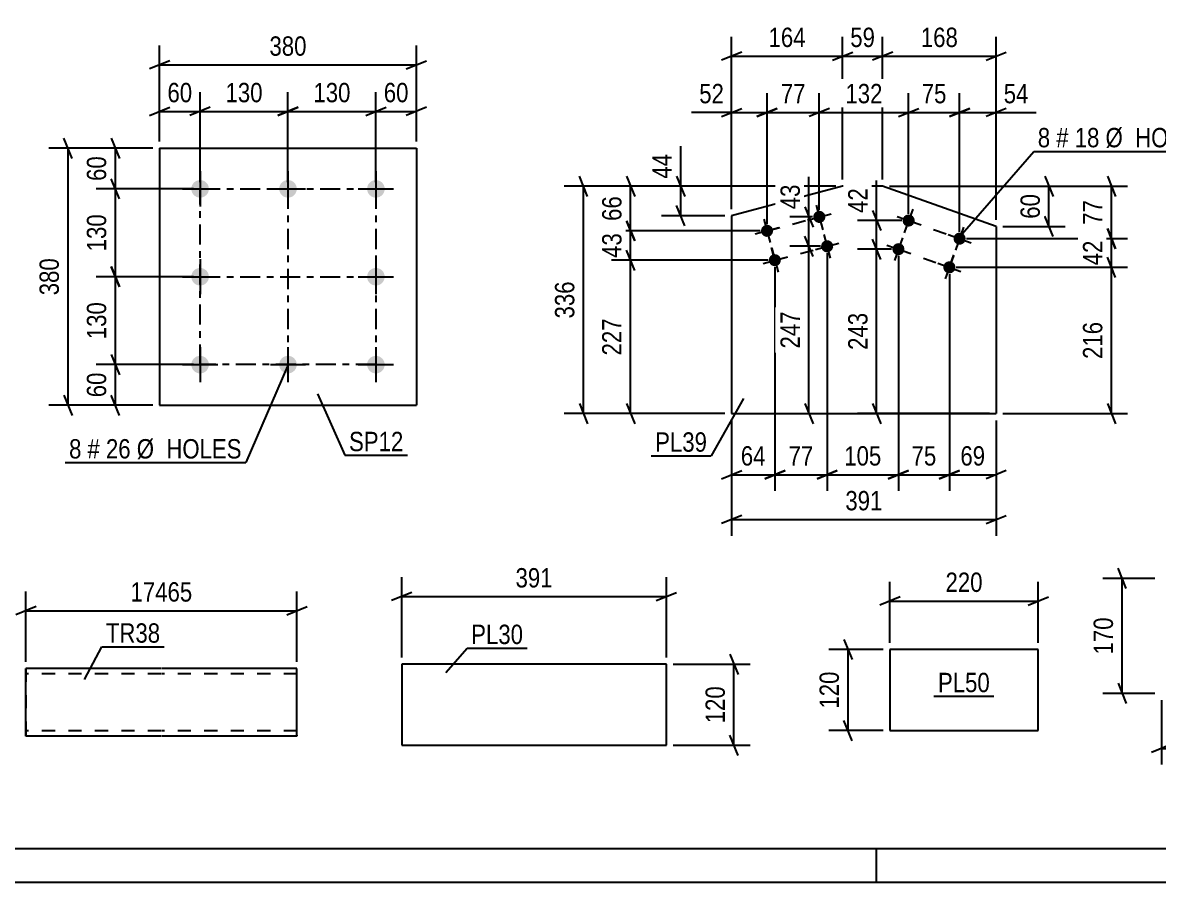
# Model space of a CAD drawing. Header units: millimetres. Extents: x 0 to 841, y 0 to 594.
# Drawn here: x 84.7 to 252.7, y 0 to 127.1 of the extents above; entities that cross this region are included whole.
import ezdxf

# ---------------------------------------------------------------- set-up
doc = ezdxf.new("R2010")
doc.units = ezdxf.units.MM
doc.linetypes.add('DXK_LINE_DOT2', pattern=[3.9198, 1.9599, -1.9599])
doc.linetypes.add('DXK_LINE_DOT3', pattern=[5.9187, 2.979, -0.9799, 0.9799, -0.9799])
doc.styles.add('Arial Narrow', font='ARIALN.TTF', dxfattribs={"height": 0.2})

# ---------------------------------------------------------------- blocks, each defined once
blk = doc.blocks.new('Unknown-247305129-1135')
at = {"color": 5, "linetype": 'Continuous'}
for p, q in [((5, 5), (836, 5)), ((211, 0), (211, 5)), ((0, 0), (841, 0))]:
    blk.add_line(p, q, dxfattribs=at)
blk = doc.blocks.new('Bolt-247305129-5840 - 5806')
at = {"linetype": 'Continuous'}
for points in [[(110.93, 103.87, -1), (110.93, 101.27, -1)], [(123.93, 103.87, -1), (123.93, 101.27, -1)], [(136.93, 103.87, -1), (136.93, 101.27, -1)], [(110.93, 90.87, -1), (110.93, 88.27, -1)], [(136.93, 90.87, -1), (136.93, 88.27, -1)], [(110.93, 77.87, -1), (110.93, 75.27, -1)], [(123.93, 77.87, -1), (123.93, 75.27, -1)], [(136.93, 77.87, -1), (136.93, 75.27, -1)]]:
    blk.add_hatch(color=1, dxfattribs=at).paths.add_polyline_path(points)
at = {"color": 1, "linetype": 'Continuous'}
for p, q in [((110.93, 105.17), (110.93, 99.97)), ((123.93, 105.17), (123.93, 99.97)), ((136.93, 105.17), (136.93, 99.97)), ((108.33, 102.57), (113.53, 102.57)), ((121.33, 102.57), (126.53, 102.57)), ((134.33, 102.57), (139.53, 102.57)), ((110.93, 92.17), (110.93, 86.97)), ((136.93, 92.17), (136.93, 86.97)), ((108.33, 89.57), (113.53, 89.57)), ((134.33, 89.57), (139.53, 89.57)), ((110.93, 79.17), (110.93, 73.97)), ((123.93, 79.17), (123.93, 73.97)), ((136.93, 79.17), (136.93, 73.97)), ((108.33, 76.57), (113.53, 76.57)), ((121.33, 76.57), (126.53, 76.57)), ((134.33, 76.57), (139.53, 76.57))]:
    blk.add_line(p, q, dxfattribs=at)
blk = doc.blocks.new('Part-247305129-5845 - 5806')
at = {"color": 2, "linetype": 'Continuous'}
for p, q in [((104.93, 108.57), (104.93, 70.57)), ((104.93, 108.57), (142.93, 108.57)), ((142.93, 108.57), (142.93, 70.57)), ((104.93, 70.57), (142.93, 70.57))]:
    blk.add_line(p, q, dxfattribs=at)
blk = doc.blocks.new('Part-247305129-5681 - 5675')
at = {"color": 2, "linetype": 'Continuous'}
for p, q in [((140.76, 32.26), (140.76, 20.26)), ((179.9, 32.26), (140.76, 32.26)), ((179.9, 20.26), (179.9, 32.26)), ((140.76, 20.26), (179.9, 20.26))]:
    blk.add_line(p, q, dxfattribs=at)
blk = doc.blocks.new('Part-247305129-5713 - 5709')
at = {"color": 2, "linetype": 'Continuous'}
for p, q in [((212.96, 34.43), (212.96, 22.43)), ((234.91, 34.43), (212.96, 34.43)), ((234.91, 22.43), (234.91, 34.43)), ((212.96, 22.43), (234.91, 22.43))]:
    blk.add_line(p, q, dxfattribs=at)
blk = doc.blocks.new('Part-247305129-5487 - 5475')
at = {"color": 2, "linetype": 'Continuous'}
for p, q in [((85.16, 21.62), (85.16, 31.62)), ((85.16, 31.62), (85.16, 31.62)), ((105.16, 31.62), (85.16, 31.62)), ((125.26, 31.62), (105.26, 31.62)), ((125.26, 21.62), (125.26, 31.62)), ((85.16, 21.62), (85.16, 21.62)), ((105.16, 21.62), (85.16, 21.62)), ((125.26, 21.62), (105.26, 21.62))]:
    blk.add_line(p, q, dxfattribs=at)
at = {"color": 7, "linetype": 'DXK_LINE_DOT2'}
for p, q in [((85.16, 31.62), (85.16, 21.62)), ((85.16, 31.62), (85.16, 31.62)), ((105.16, 30.82), (85.16, 30.82)), ((125.26, 30.82), (105.26, 30.82)), ((105.16, 22.42), (85.16, 22.42)), ((125.26, 22.42), (105.26, 22.42)), ((85.16, 21.62), (85.16, 21.62)), ((125.26, 21.75), (125.26, 21.62))]:
    blk.add_line(p, q, dxfattribs=at)
blk = doc.blocks.new('Bolt-247305129-6132 - 6098')
at = {"linetype": 'Continuous'}
for points in [[(216.58, 97.58, -1), (214.88, 98.19, -1)], [(224.12, 94.91, -1), (222.42, 95.51, -1)], [(215.07, 93.34, -1), (213.38, 93.95, -1)], [(222.61, 90.67, -1), (220.91, 91.27, -1)]]:
    blk.add_hatch(color=1, dxfattribs=at).paths.add_polyline_path(points)
at = {"color": 1, "linetype": 'Continuous'}
for p, q in [((216.33, 99.58), (215.13, 96.19)), ((214.03, 98.49), (217.42, 97.28)), ((221.57, 95.81), (224.96, 94.61)), ((223.87, 96.91), (222.67, 93.51)), ((212.53, 94.25), (215.92, 93.04)), ((214.83, 95.34), (213.62, 91.95)), ((222.36, 92.67), (221.16, 89.27)), ((220.07, 91.57), (223.46, 90.37))]:
    blk.add_line(p, q, dxfattribs=at)
blk = doc.blocks.new('Bolt-247305129-6137 - 6098')
at = {"linetype": 'Continuous'}
for points in [[(203.39, 98.65, -1), (201.65, 98.19, -1)], [(195.66, 96.59, -1), (193.92, 96.13, -1)], [(204.55, 94.3, -1), (202.81, 93.84, -1)], [(196.81, 92.25, -1), (195.08, 91.78, -1)]]:
    blk.add_hatch(color=1, dxfattribs=at).paths.add_polyline_path(points)
at = {"color": 1, "linetype": 'Continuous'}
for p, q in [((202.06, 100.16), (202.98, 96.68)), ((194.33, 98.1), (195.25, 94.62)), ((200.78, 97.96), (204.26, 98.88)), ((193.05, 95.9), (196.53, 96.83)), ((203.21, 95.81), (204.14, 92.33)), ((201.94, 93.61), (205.42, 94.53)), ((194.21, 91.55), (197.68, 92.48)), ((195.48, 93.75), (196.41, 90.27))]:
    blk.add_line(p, q, dxfattribs=at)
blk = doc.blocks.new('Part-247305129-6142 - 6098')
at = {"color": 2, "linetype": 'Continuous'}
for p, q in [((205.97, 102.96), (189.54, 98.59)), ((211.89, 102.96), (205.97, 102.96)), ((228.68, 97.01), (211.89, 102.96)), ((189.54, 98.59), (189.54, 69.33)), ((228.68, 97.01), (228.68, 69.33)), ((189.54, 69.33), (228.68, 69.33))]:
    blk.add_line(p, q, dxfattribs=at)
blk = doc.blocks.new('Rectangle-247305129-5932 - 5806')
at = {"color": 1, "linetype": 'DXK_LINE_DOT3'}
blk.add_lwpolyline([(110.93, 102.57), (136.93, 102.57), (136.93, 76.57), (110.93, 76.57), (110.93, 102.57)], close=True, dxfattribs=at)
blk = doc.blocks.new('Line-247305129-6467 - 6098')
at = {"color": 1, "linetype": 'DXK_LINE_DOT2'}
blk.add_line((202.52, 98.42), (203.68, 94.07), dxfattribs=at)
blk = doc.blocks.new('Line-247305129-5918 - 5806')
at = {"color": 1, "linetype": 'DXK_LINE_DOT3'}
blk.add_line((123.93, 102.57), (123.93, 76.57), dxfattribs=at)
blk = doc.blocks.new('Line-247305129-6460 - 6098')
at = {"color": 1, "linetype": 'DXK_LINE_DOT2'}
blk.add_line((194.79, 96.36), (202.52, 98.42), dxfattribs=at)
blk = doc.blocks.new('Line-247305129-5925 - 5806')
at = {"color": 1, "linetype": 'DXK_LINE_DOT3'}
blk.add_line((110.93, 89.57), (136.93, 89.57), dxfattribs=at)
blk = doc.blocks.new('Line-247305129-6453 - 6098')
at = {"color": 1, "linetype": 'DXK_LINE_DOT2'}
blk.add_line((195.95, 92.01), (203.68, 94.07), dxfattribs=at)
blk = doc.blocks.new('Line-247305129-6446 - 6098')
at = {"color": 1, "linetype": 'DXK_LINE_DOT2'}
blk.add_line((195.95, 92.01), (194.79, 96.36), dxfattribs=at)
blk = doc.blocks.new('Line-247305129-6439 - 6098')
at = {"color": 1, "linetype": 'DXK_LINE_DOT2'}
blk.add_line((215.73, 97.89), (214.22, 93.64), dxfattribs=at)
blk = doc.blocks.new('Line-247305129-6432 - 6098')
at = {"color": 1, "linetype": 'DXK_LINE_DOT2'}
blk.add_line((214.22, 93.64), (221.76, 90.97), dxfattribs=at)
blk = doc.blocks.new('Line-247305129-6425 - 6098')
at = {"color": 1, "linetype": 'DXK_LINE_DOT2'}
blk.add_line((221.76, 90.97), (223.27, 95.21), dxfattribs=at)
blk = doc.blocks.new('Line-247305129-6418 - 6098')
at = {"color": 1, "linetype": 'DXK_LINE_DOT2'}
blk.add_line((215.73, 97.89), (223.27, 95.21), dxfattribs=at)
blk = doc.blocks.new('StraightDimension-247305129-17808 - 5806')
at = {"color": 7, "linetype": 'Continuous'}
for p, q in [((123.93, 103.57), (123.93, 116.88)), ((136.93, 103.57), (136.93, 116.88)), ((125.43, 114.63), (122.43, 113.43)), ((135.43, 113.43), (138.43, 114.63)), ((123.93, 114.03), (136.93, 114.03))]:
    blk.add_line(p, q, dxfattribs=at)
at = {"color": 0}
blk.add_wipeout([(133.77, 114.78), (133.77, 118.98), (127.09, 118.98), (127.09, 114.78)], dxfattribs=at)
at = {"color": 3, "style": 'Arial Narrow'}
blk.add_text('130', height=2.863, dxfattribs=at).set_placement((127.69, 115.38))
blk = doc.blocks.new('StraightDimension-247305129-17830 - 5806')
at = {"color": 7, "linetype": 'Continuous'}
for p, q in [((109.93, 102.57), (95.54, 102.57)), ((98.99, 101.07), (97.79, 104.07)), ((98.39, 89.57), (98.39, 102.57)), ((97.79, 91.07), (98.99, 88.07)), ((109.93, 89.57), (95.54, 89.57))]:
    blk.add_line(p, q, dxfattribs=at)
at = {"color": 0}
blk.add_wipeout([(97.64, 99.41), (93.44, 99.41), (93.44, 92.73), (97.64, 92.73)], dxfattribs=at)
at = {"color": 3, "style": 'Arial Narrow'}
blk.add_text('130', height=2.863, rotation=90.0002, dxfattribs=at).set_placement((97.04, 93.33))
blk = doc.blocks.new('StraightDimension-247305129-5847 - 5806')
at = {"color": 7, "linetype": 'Continuous'}
for p, q in [((104.93, 109.57), (104.93, 123.76)), ((142.93, 109.57), (142.93, 123.76)), ((106.43, 121.51), (103.43, 120.31)), ((141.43, 120.31), (144.43, 121.51)), ((104.93, 120.91), (142.93, 120.91))]:
    blk.add_line(p, q, dxfattribs=at)
at = {"color": 0}
blk.add_wipeout([(127.27, 121.66), (127.27, 125.86), (120.59, 125.86), (120.59, 121.66)], dxfattribs=at)
at = {"color": 3, "style": 'Arial Narrow'}
blk.add_text('380', height=2.863, dxfattribs=at).set_placement((121.19, 122.26))
blk = doc.blocks.new('StraightDimension-247305129-5862 - 5806')
at = {"color": 7, "linetype": 'Continuous'}
for p, q in [((104.93, 109.57), (104.93, 116.88)), ((110.93, 103.57), (110.93, 116.88)), ((103.43, 113.43), (106.43, 114.63)), ((112.43, 114.63), (109.43, 113.43)), ((104.93, 114.03), (110.93, 114.03))]:
    blk.add_line(p, q, dxfattribs=at)
at = {"color": 0}
blk.add_wipeout([(110.36, 114.78), (110.36, 118.98), (105.5, 118.98), (105.5, 114.78)], dxfattribs=at)
at = {"color": 3, "style": 'Arial Narrow'}
blk.add_text('60', height=2.863, dxfattribs=at).set_placement((106.1, 115.38))
blk = doc.blocks.new('StraightDimension-247305129-5872 - 5806')
at = {"color": 7, "linetype": 'Continuous'}
for p, q in [((136.93, 103.57), (136.93, 116.88)), ((142.93, 109.57), (142.93, 116.88)), ((135.43, 113.43), (138.43, 114.63)), ((144.43, 114.63), (141.43, 113.43)), ((136.93, 114.03), (142.93, 114.03))]:
    blk.add_line(p, q, dxfattribs=at)
at = {"color": 0}
blk.add_wipeout([(142.36, 114.78), (142.36, 118.98), (137.5, 118.98), (137.5, 114.78)], dxfattribs=at)
at = {"color": 3, "style": 'Arial Narrow'}
blk.add_text('60', height=2.863, dxfattribs=at).set_placement((138.1, 115.38))
blk = doc.blocks.new('StraightDimension-247305129-5883 - 5806')
at = {"color": 7, "linetype": 'Continuous'}
for p, q in [((91.99, 107.07), (90.79, 110.07)), ((103.93, 108.57), (88.54, 108.57)), ((91.39, 70.57), (91.39, 108.57)), ((103.93, 70.57), (88.54, 70.57)), ((90.79, 72.07), (91.99, 69.07))]:
    blk.add_line(p, q, dxfattribs=at)
at = {"color": 0}
blk.add_wipeout([(90.64, 92.91), (86.44, 92.91), (86.44, 86.23), (90.64, 86.23)], dxfattribs=at)
at = {"color": 3, "style": 'Arial Narrow'}
blk.add_text('380', height=2.863, rotation=90.0002, dxfattribs=at).set_placement((90.04, 86.83))
blk = doc.blocks.new('StraightDimension-247305129-5894 - 5806')
at = {"color": 7, "linetype": 'Continuous'}
for p, q in [((97.79, 78.07), (98.99, 75.07)), ((109.93, 76.57), (95.54, 76.57)), ((98.39, 70.57), (98.39, 76.57)), ((103.93, 70.57), (95.54, 70.57)), ((98.99, 69.07), (97.79, 72.07))]:
    blk.add_line(p, q, dxfattribs=at)
at = {"color": 0}
blk.add_wipeout([(97.64, 76), (93.44, 76), (93.44, 71.14), (97.64, 71.14)], dxfattribs=at)
at = {"color": 3, "style": 'Arial Narrow'}
blk.add_text('60', height=2.863, rotation=90.0002, dxfattribs=at).set_placement((97.04, 71.74))
blk = doc.blocks.new('StraightDimension-247305129-5904 - 5806')
at = {"color": 7, "linetype": 'Continuous'}
for p, q in [((97.79, 110.07), (98.99, 107.07)), ((103.93, 108.57), (95.54, 108.57)), ((98.39, 102.57), (98.39, 108.57)), ((109.93, 102.57), (95.54, 102.57)), ((98.99, 101.07), (97.79, 104.07))]:
    blk.add_line(p, q, dxfattribs=at)
at = {"color": 0}
blk.add_wipeout([(97.64, 108), (93.44, 108), (93.44, 103.14), (97.64, 103.14)], dxfattribs=at)
at = {"color": 3, "style": 'Arial Narrow'}
blk.add_text('60', height=2.863, rotation=90.0002, dxfattribs=at).set_placement((97.04, 103.74))
blk = doc.blocks.new('StraightDimension-247305129-17806 - 5806')
at = {"color": 7, "linetype": 'Continuous'}
for p, q in [((110.93, 103.57), (110.93, 116.88)), ((123.93, 103.57), (123.93, 116.88)), ((112.43, 114.63), (109.43, 113.43)), ((122.43, 113.43), (125.43, 114.63)), ((110.93, 114.03), (123.93, 114.03))]:
    blk.add_line(p, q, dxfattribs=at)
at = {"color": 0}
blk.add_wipeout([(120.77, 114.78), (120.77, 118.98), (114.09, 118.98), (114.09, 114.78)], dxfattribs=at)
at = {"color": 3, "style": 'Arial Narrow'}
blk.add_text('130', height=2.863, dxfattribs=at).set_placement((114.69, 115.38))
blk = doc.blocks.new('StraightDimension-247305129-17828 - 5806')
at = {"color": 7, "linetype": 'Continuous'}
for p, q in [((98.99, 88.07), (97.79, 91.07)), ((109.93, 89.57), (95.54, 89.57)), ((98.39, 76.57), (98.39, 89.57)), ((97.79, 78.07), (98.99, 75.07)), ((109.93, 76.57), (95.54, 76.57))]:
    blk.add_line(p, q, dxfattribs=at)
at = {"color": 0}
blk.add_wipeout([(97.64, 86.41), (93.44, 86.41), (93.44, 79.73), (97.64, 79.73)], dxfattribs=at)
at = {"color": 3, "style": 'Arial Narrow'}
blk.add_text('130', height=2.863, rotation=90.0002, dxfattribs=at).set_placement((97.04, 80.33))
blk = doc.blocks.new('StraightDimension-247305129-5683 - 5675')
at = {"color": 7, "linetype": 'Continuous'}
for p, q in [((140.76, 33.26), (140.76, 45.11)), ((179.9, 33.26), (179.9, 45.11)), ((142.26, 42.86), (139.26, 41.66)), ((140.76, 42.26), (179.9, 42.26)), ((178.4, 41.66), (181.4, 42.86))]:
    blk.add_line(p, q, dxfattribs=at)
at = {"color": 0}
blk.add_wipeout([(163.68, 43.01), (163.68, 47.21), (156.99, 47.21), (156.99, 43.01)], dxfattribs=at)
at = {"color": 3, "style": 'Arial Narrow'}
blk.add_text('391', height=2.863, dxfattribs=at).set_placement((157.59, 43.61))
blk = doc.blocks.new('StraightDimension-247305129-5694 - 5675')
at = {"color": 7, "linetype": 'Continuous'}
for p, q in [((189.3, 33.76), (190.5, 30.76)), ((180.9, 32.26), (192.3, 32.26)), ((189.9, 20.26), (189.9, 32.26)), ((180.9, 20.26), (192.3, 20.26)), ((190.5, 18.76), (189.3, 21.76))]:
    blk.add_line(p, q, dxfattribs=at)
at = {"color": 0}
blk.add_wipeout([(189.15, 29.61), (184.95, 29.61), (184.95, 22.92), (189.15, 22.92)], dxfattribs=at)
at = {"color": 3, "style": 'Arial Narrow'}
blk.add_text('120', height=2.863, rotation=90.0002, dxfattribs=at).set_placement((188.55, 23.52))
blk = doc.blocks.new('StraightDimension-247305129-5715 - 5709')
at = {"color": 7, "linetype": 'Continuous'}
for p, q in [((206.17, 35.93), (207.37, 32.93)), ((211.96, 34.43), (203.92, 34.43)), ((206.77, 22.43), (206.77, 34.43)), ((207.37, 20.93), (206.17, 23.93)), ((211.96, 22.43), (203.92, 22.43))]:
    blk.add_line(p, q, dxfattribs=at)
at = {"color": 0}
blk.add_wipeout([(206.02, 31.77), (201.82, 31.77), (201.82, 25.09), (206.02, 25.09)], dxfattribs=at)
at = {"color": 3, "style": 'Arial Narrow'}
blk.add_text('120', height=2.863, rotation=90.0002, dxfattribs=at).set_placement((205.42, 25.69))
blk = doc.blocks.new('StraightDimension-247305129-5726 - 5709')
at = {"color": 7, "linetype": 'Continuous'}
for p, q in [((212.96, 35.43), (212.96, 44.45)), ((234.91, 35.43), (234.91, 44.45)), ((214.46, 42.2), (211.46, 41)), ((233.41, 41), (236.41, 42.2)), ((212.96, 41.6), (234.91, 41.6))]:
    blk.add_line(p, q, dxfattribs=at)
at = {"color": 0}
blk.add_wipeout([(227.28, 42.35), (227.28, 46.55), (220.59, 46.55), (220.59, 42.35)], dxfattribs=at)
at = {"color": 3, "style": 'Arial Narrow'}
blk.add_text('220', height=2.863, dxfattribs=at).set_placement((221.19, 42.95))
blk = doc.blocks.new('StraightDimension-247305129-5747 - 5741')
at = {"color": 7, "linetype": 'Continuous'}
for p, q in [((247.91, 43.44), (246.71, 46.44)), ((252.16, 44.94), (244.46, 44.94)), ((247.31, 27.94), (247.31, 44.94)), ((246.71, 29.44), (247.91, 26.44)), ((252.16, 27.94), (244.46, 27.94))]:
    blk.add_line(p, q, dxfattribs=at)
at = {"color": 0}
blk.add_wipeout([(246.56, 39.78), (242.36, 39.78), (242.36, 33.1), (246.56, 33.1)], dxfattribs=at)
at = {"color": 3, "style": 'Arial Narrow'}
blk.add_text('170', height=2.863, rotation=90.0002, dxfattribs=at).set_placement((245.96, 33.7))
blk = doc.blocks.new('StraightDimension-247305129-5758 - 5741')
at = {"color": 7, "linetype": 'Continuous'}
for p, q in [((253.16, 26.94), (253.16, 17.41)), ((268.16, 26.94), (268.16, 17.41)), ((254.66, 20.41), (251.66, 19.21)), ((266.66, 19.21), (269.66, 20.41)), ((253.16, 19.81), (268.16, 19.81))]:
    blk.add_line(p, q, dxfattribs=at)
at = {"color": 0}
blk.add_wipeout([(264, 20.56), (264, 24.76), (257.32, 24.76), (257.32, 20.56)], dxfattribs=at)
at = {"color": 3, "style": 'Arial Narrow'}
blk.add_text('150', height=2.863, dxfattribs=at).set_placement((257.92, 21.16))
blk = doc.blocks.new('StraightDimension-247305129-5490 - 5475')
at = {"color": 7, "linetype": 'Continuous'}
for p, q in [((85.16, 32.62), (85.16, 43.02)), ((125.26, 32.62), (125.26, 43.02)), ((86.66, 40.77), (83.66, 39.57)), ((123.76, 39.57), (126.76, 40.77)), ((85.16, 40.17), (125.26, 40.17))]:
    blk.add_line(p, q, dxfattribs=at)
at = {"color": 0}
blk.add_wipeout([(110.38, 40.92), (110.38, 45.12), (100.04, 45.12), (100.04, 40.92)], dxfattribs=at)
at = {"color": 3, "style": 'Arial Narrow'}
blk.add_text('17465', height=2.863, dxfattribs=at).set_placement((100.64, 41.52))
blk = doc.blocks.new('StraightDimension-247305129-37615 - 6098')
at = {"color": 7, "linetype": 'Continuous'}
for p, q in [((174.01, 104.46), (175.21, 101.46)), ((204.97, 102.96), (171.76, 102.96)), ((174.61, 96.36), (174.61, 102.96)), ((175.21, 94.86), (174.01, 97.86)), ((193.79, 96.36), (171.76, 96.36))]:
    blk.add_line(p, q, dxfattribs=at)
at = {"color": 0}
blk.add_wipeout([(173.86, 102.09), (169.66, 102.09), (169.66, 97.23), (173.86, 97.23)], dxfattribs=at)
at = {"color": 3, "style": 'Arial Narrow'}
blk.add_text('66', height=2.863, rotation=90.0002, dxfattribs=at).set_placement((173.26, 97.83))
blk = doc.blocks.new('StraightDimension-247305129-6361 - 6098')
at = {"color": 7, "linetype": 'Continuous'}
for p, q in [((210.4, 99.39), (211.6, 96.39)), ((214.73, 97.89), (208.15, 97.89)), ((211, 93.64), (211, 97.89)), ((211.6, 92.14), (210.4, 95.14)), ((213.22, 93.64), (208.15, 93.64))]:
    blk.add_line(p, q, dxfattribs=at)
at = {"color": 0}
blk.add_wipeout([(210.25, 103.27), (206.05, 103.27), (206.05, 98.41), (210.25, 98.41)], dxfattribs=at)
at = {"color": 7, "linetype": 'Continuous'}
blk.add_line((211, 97.89), (211, 103.79), dxfattribs=at)
blk.add_line((211, 97.89), (211, 103.79), dxfattribs=at)
at = {"color": 3, "style": 'Arial Narrow'}
blk.add_text('42', height=2.863, rotation=90.0002, dxfattribs=at).set_placement((209.65, 99.01))
blk = doc.blocks.new('StraightDimension-247305129-6191 - 6098')
at = {"color": 7, "linetype": 'Continuous'}
for p, q in [((211.89, 103.96), (211.89, 125.05)), ((228.68, 98.01), (228.68, 125.05)), ((213.39, 122.8), (210.39, 121.6)), ((227.18, 121.6), (230.18, 122.8)), ((211.89, 122.2), (228.68, 122.2))]:
    blk.add_line(p, q, dxfattribs=at)
at = {"color": 0}
blk.add_wipeout([(223.63, 122.95), (223.63, 127.15), (216.94, 127.15), (216.94, 122.95)], dxfattribs=at)
at = {"color": 3, "style": 'Arial Narrow'}
blk.add_text('168', height=2.863, dxfattribs=at).set_placement((217.54, 123.55))
blk = doc.blocks.new('StraightDimension-247305129-6335 - 6098')
at = {"color": 7, "linetype": 'Continuous'}
for p, q in [((181.42, 104.46), (182.62, 101.46)), ((204.97, 102.96), (179.17, 102.96)), ((182.02, 98.59), (182.02, 102.96)), ((182.62, 97.09), (181.42, 100.09)), ((188.54, 98.59), (179.17, 98.59))]:
    blk.add_line(p, q, dxfattribs=at)
at = {"color": 0}
blk.add_wipeout([(181.27, 108.34), (177.07, 108.34), (177.07, 103.48), (181.27, 103.48)], dxfattribs=at)
at = {"color": 7, "linetype": 'Continuous'}
blk.add_line((182.02, 102.96), (182.02, 108.87), dxfattribs=at)
blk.add_line((182.02, 102.96), (182.02, 108.87), dxfattribs=at)
at = {"color": 3, "style": 'Arial Narrow'}
blk.add_text('44', height=2.863, rotation=90.0002, dxfattribs=at).set_placement((180.67, 104.08))
blk = doc.blocks.new('StraightDimension-247305129-6354 - 6098')
at = {"color": 7, "linetype": 'Continuous'}
for p, q in [((168.23, 101.46), (167.03, 104.46)), ((204.97, 102.96), (164.78, 102.96)), ((167.63, 69.33), (167.63, 102.96)), ((167.03, 70.83), (168.23, 67.83)), ((188.54, 69.33), (164.78, 69.33))]:
    blk.add_line(p, q, dxfattribs=at)
at = {"color": 0}
blk.add_wipeout([(166.88, 89.49), (162.68, 89.49), (162.68, 82.8), (166.88, 82.8)], dxfattribs=at)
at = {"color": 3, "style": 'Arial Narrow'}
blk.add_text('336', height=2.863, rotation=90.0002, dxfattribs=at).set_placement((166.28, 83.4))
blk = doc.blocks.new('StraightDimension-247305129-6212 - 6098')
at = {"color": 7, "linetype": 'Continuous'}
for p, q in [((189.54, 68.33), (189.54, 51.27)), ((228.68, 68.33), (228.68, 51.27)), ((191.04, 54.27), (188.04, 53.07)), ((227.18, 53.07), (230.18, 54.27)), ((189.54, 53.67), (228.68, 53.67))]:
    blk.add_line(p, q, dxfattribs=at)
at = {"color": 0}
blk.add_wipeout([(212.45, 54.42), (212.45, 58.62), (205.77, 58.62), (205.77, 54.42)], dxfattribs=at)
at = {"color": 3, "style": 'Arial Narrow'}
blk.add_text('391', height=2.863, dxfattribs=at).set_placement((206.37, 55.02))
blk = doc.blocks.new('StraightDimension-247305129-6144 - 6098')
at = {"color": 7, "linetype": 'Continuous'}
for p, q in [((221.76, 89.97), (221.76, 57.89)), ((228.68, 68.33), (228.68, 57.89)), ((220.26, 59.69), (223.26, 60.89)), ((230.18, 60.89), (227.18, 59.69)), ((221.76, 60.29), (228.68, 60.29))]:
    blk.add_line(p, q, dxfattribs=at)
at = {"color": 0}
blk.add_wipeout([(227.65, 61.04), (227.65, 65.24), (222.79, 65.24), (222.79, 61.04)], dxfattribs=at)
at = {"color": 3, "style": 'Arial Narrow'}
blk.add_text('69', height=2.863, dxfattribs=at).set_placement((223.39, 61.64))
blk = doc.blocks.new('StraightDimension-247305129-6150 - 6098')
at = {"color": 7, "linetype": 'Continuous'}
for p, q in [((214.22, 92.64), (214.22, 57.89)), ((221.76, 89.97), (221.76, 57.89)), ((212.72, 59.69), (215.72, 60.89)), ((223.26, 60.89), (220.26, 59.69)), ((214.22, 60.29), (221.76, 60.29))]:
    blk.add_line(p, q, dxfattribs=at)
at = {"color": 0}
blk.add_wipeout([(220.42, 61.04), (220.42, 65.24), (215.57, 65.24), (215.57, 61.04)], dxfattribs=at)
at = {"color": 3, "style": 'Arial Narrow'}
blk.add_text('75', height=2.863, dxfattribs=at).set_placement((216.17, 61.64))
blk = doc.blocks.new('StraightDimension-247305129-6158 - 6098')
at = {"color": 7, "linetype": 'Continuous'}
for p, q in [((203.68, 93.07), (203.68, 57.89)), ((195.95, 91.01), (195.95, 57.89)), ((194.45, 59.69), (197.45, 60.89)), ((205.18, 60.89), (202.18, 59.69)), ((195.95, 60.29), (203.68, 60.29))]:
    blk.add_line(p, q, dxfattribs=at)
at = {"color": 0}
blk.add_wipeout([(202.24, 61.04), (202.24, 65.24), (197.38, 65.24), (197.38, 61.04)], dxfattribs=at)
at = {"color": 3, "style": 'Arial Narrow'}
blk.add_text('77', height=2.863, dxfattribs=at).set_placement((197.98, 61.64))
blk = doc.blocks.new('StraightDimension-247305129-6294 - 6098')
at = {"color": 7, "linetype": 'Continuous'}
for p, q in [((215.73, 98.89), (215.73, 116.73)), ((223.27, 96.21), (223.27, 116.73)), ((214.23, 113.28), (217.23, 114.48)), ((224.77, 114.48), (221.77, 113.28)), ((215.73, 113.88), (223.27, 113.88))]:
    blk.add_line(p, q, dxfattribs=at)
at = {"color": 0}
blk.add_wipeout([(221.93, 114.63), (221.93, 118.83), (217.07, 118.83), (217.07, 114.63)], dxfattribs=at)
at = {"color": 3, "style": 'Arial Narrow'}
blk.add_text('75', height=2.863, dxfattribs=at).set_placement((217.67, 115.23))
blk = doc.blocks.new('StraightDimension-247305129-6166 - 6098')
at = {"color": 7, "linetype": 'Continuous'}
for p, q in [((203.68, 93.07), (203.68, 57.89)), ((214.22, 92.64), (214.22, 57.89)), ((202.18, 59.69), (205.18, 60.89)), ((215.72, 60.89), (212.72, 59.69)), ((203.68, 60.29), (214.22, 60.29))]:
    blk.add_line(p, q, dxfattribs=at)
at = {"color": 0}
blk.add_wipeout([(212.29, 61.04), (212.29, 65.24), (205.61, 65.24), (205.61, 61.04)], dxfattribs=at)
at = {"color": 3, "style": 'Arial Narrow'}
blk.add_text('105', height=2.863, dxfattribs=at).set_placement((206.21, 61.64))
blk = doc.blocks.new('StraightDimension-247305129-6174 - 6098')
at = {"color": 7, "linetype": 'Continuous'}
for p, q in [((195.95, 91.01), (195.95, 57.89)), ((189.54, 68.33), (189.54, 57.89)), ((188.04, 59.69), (191.04, 60.89)), ((197.45, 60.89), (194.45, 59.69)), ((189.54, 60.29), (195.95, 60.29))]:
    blk.add_line(p, q, dxfattribs=at)
at = {"color": 0}
blk.add_wipeout([(195.17, 61.04), (195.17, 65.24), (190.31, 65.24), (190.31, 61.04)], dxfattribs=at)
at = {"color": 3, "style": 'Arial Narrow'}
blk.add_text('64', height=2.863, dxfattribs=at).set_placement((190.91, 61.64))
blk = doc.blocks.new('StraightDimension-247305129-6181 - 6098')
at = {"color": 7, "linetype": 'Continuous'}
for p, q in [((205.97, 103.96), (205.97, 125.05)), ((211.89, 103.96), (211.89, 125.05)), ((204.47, 121.6), (207.47, 122.8)), ((213.39, 122.8), (210.39, 121.6)), ((205.97, 122.2), (211.89, 122.2))]:
    blk.add_line(p, q, dxfattribs=at)
at = {"color": 0}
blk.add_wipeout([(211.36, 122.95), (211.36, 127.15), (206.5, 127.15), (206.5, 122.95)], dxfattribs=at)
at = {"color": 3, "style": 'Arial Narrow'}
blk.add_text('59', height=2.863, dxfattribs=at).set_placement((207.1, 123.55))
blk = doc.blocks.new('StraightDimension-247305129-6201 - 6098')
at = {"color": 7, "linetype": 'Continuous'}
for p, q in [((189.54, 99.59), (189.54, 125.05)), ((205.97, 103.96), (205.97, 125.05)), ((191.04, 122.8), (188.04, 121.6)), ((204.47, 121.6), (207.47, 122.8)), ((189.54, 122.2), (205.97, 122.2))]:
    blk.add_line(p, q, dxfattribs=at)
at = {"color": 0}
blk.add_wipeout([(201.1, 122.95), (201.1, 127.15), (194.41, 127.15), (194.41, 122.95)], dxfattribs=at)
at = {"color": 3, "style": 'Arial Narrow'}
blk.add_text('164', height=2.863, dxfattribs=at).set_placement((195.01, 123.55))
blk = doc.blocks.new('StraightDimension-247305129-6217 - 6098')
at = {"color": 7, "linetype": 'Continuous'}
for p, q in [((235.89, 104.46), (237.09, 101.46)), ((212.89, 102.96), (238.89, 102.96)), ((236.49, 97.01), (236.49, 102.96)), ((237.09, 95.51), (235.89, 98.51)), ((229.68, 97.01), (238.89, 97.01))]:
    blk.add_line(p, q, dxfattribs=at)
at = {"color": 0}
blk.add_wipeout([(235.74, 102.41), (231.54, 102.41), (231.54, 97.55), (235.74, 97.55)], dxfattribs=at)
at = {"color": 3, "style": 'Arial Narrow'}
blk.add_text('60', height=2.863, rotation=90.0002, dxfattribs=at).set_placement((235.14, 98.15))
blk = doc.blocks.new('StraightDimension-247305129-6284 - 6098')
at = {"color": 7, "linetype": 'Continuous'}
for p, q in [((223.27, 96.21), (223.27, 116.73)), ((228.68, 98.01), (228.68, 116.73)), ((221.77, 113.28), (224.77, 114.48)), ((230.18, 114.48), (227.18, 113.28)), ((223.27, 113.88), (228.68, 113.88))]:
    blk.add_line(p, q, dxfattribs=at)
at = {"color": 0}
blk.add_wipeout([(234.06, 114.63), (234.06, 118.83), (229.2, 118.83), (229.2, 114.63)], dxfattribs=at)
at = {"color": 7, "linetype": 'Continuous'}
blk.add_line((228.68, 113.88), (234.59, 113.88), dxfattribs=at)
blk.add_line((228.68, 113.88), (234.59, 113.88), dxfattribs=at)
at = {"color": 3, "style": 'Arial Narrow'}
blk.add_text('54', height=2.863, dxfattribs=at).set_placement((229.8, 115.23))
blk = doc.blocks.new('StraightDimension-247305129-6304 - 6098')
at = {"color": 7, "linetype": 'Continuous'}
for p, q in [((202.52, 99.42), (202.52, 116.73)), ((215.73, 98.89), (215.73, 116.73)), ((204.02, 114.48), (201.02, 113.28)), ((214.23, 113.28), (217.23, 114.48)), ((202.52, 113.88), (215.73, 113.88))]:
    blk.add_line(p, q, dxfattribs=at)
at = {"color": 0}
blk.add_wipeout([(212.47, 114.63), (212.47, 118.83), (205.78, 118.83), (205.78, 114.63)], dxfattribs=at)
at = {"color": 3, "style": 'Arial Narrow'}
blk.add_text('132', height=2.863, dxfattribs=at).set_placement((206.38, 115.23))
blk = doc.blocks.new('StraightDimension-247305129-6314 - 6098')
at = {"color": 7, "linetype": 'Continuous'}
for p, q in [((194.79, 97.36), (194.79, 116.73)), ((202.52, 99.42), (202.52, 116.73)), ((193.29, 113.28), (196.29, 114.48)), ((204.02, 114.48), (201.02, 113.28)), ((194.79, 113.88), (202.52, 113.88))]:
    blk.add_line(p, q, dxfattribs=at)
at = {"color": 0}
blk.add_wipeout([(201.08, 114.63), (201.08, 118.83), (196.23, 118.83), (196.23, 114.63)], dxfattribs=at)
at = {"color": 3, "style": 'Arial Narrow'}
blk.add_text('77', height=2.863, dxfattribs=at).set_placement((196.83, 115.23))
blk = doc.blocks.new('StraightDimension-247305129-37725 - 6098')
at = {"color": 7, "linetype": 'Continuous'}
for p, q in [((245.13, 104.46), (246.33, 101.46)), ((212.89, 102.96), (248.13, 102.96)), ((245.73, 95.21), (245.73, 102.96)), ((246.33, 93.71), (245.13, 96.71)), ((224.27, 95.21), (248.13, 95.21))]:
    blk.add_line(p, q, dxfattribs=at)
at = {"color": 0}
blk.add_wipeout([(244.98, 101.51), (240.78, 101.51), (240.78, 96.66), (244.98, 96.66)], dxfattribs=at)
at = {"color": 3, "style": 'Arial Narrow'}
blk.add_text('77', height=2.863, rotation=90.0002, dxfattribs=at).set_placement((244.38, 97.26))
blk = doc.blocks.new('StraightDimension-247305129-6324 - 6098')
at = {"color": 7, "linetype": 'Continuous'}
for p, q in [((189.54, 99.59), (189.54, 116.73)), ((194.79, 97.36), (194.79, 116.73)), ((188.04, 113.28), (191.04, 114.48)), ((196.29, 114.48), (193.29, 113.28)), ((189.54, 113.88), (194.79, 113.88))]:
    blk.add_line(p, q, dxfattribs=at)
at = {"color": 0}
blk.add_wipeout([(189.01, 114.63), (189.01, 118.83), (184.16, 118.83), (184.16, 114.63)], dxfattribs=at)
at = {"color": 7, "linetype": 'Continuous'}
blk.add_line((189.54, 113.88), (183.63, 113.88), dxfattribs=at)
blk.add_line((189.54, 113.88), (183.63, 113.88), dxfattribs=at)
at = {"color": 3, "style": 'Arial Narrow'}
blk.add_text('52', height=2.863, dxfattribs=at).set_placement((184.76, 115.23))
blk = doc.blocks.new('StraightDimension-247305129-6362 - 6098')
at = {"color": 7, "linetype": 'Continuous'}
for p, q in [((211.6, 92.14), (210.4, 95.14)), ((213.22, 93.64), (208.15, 93.64)), ((211, 69.33), (211, 93.64)), ((210.4, 70.83), (211.6, 67.83)), ((227.68, 69.33), (208.15, 69.33))]:
    blk.add_line(p, q, dxfattribs=at)
at = {"color": 0}
blk.add_wipeout([(210.25, 84.83), (206.05, 84.83), (206.05, 78.15), (210.25, 78.15)], dxfattribs=at)
at = {"color": 3, "style": 'Arial Narrow'}
blk.add_text('243', height=2.863, rotation=90.0002, dxfattribs=at).set_placement((209.65, 78.75))
blk = doc.blocks.new('StraightDimension-247305129-6390 - 6098')
at = {"color": 7, "linetype": 'Continuous'}
for p, q in [((200.39, 99.92), (201.59, 96.92)), ((201.52, 98.42), (198.14, 98.42)), ((200.99, 94.07), (200.99, 98.42)), ((202.68, 94.07), (198.14, 94.07)), ((201.59, 92.57), (200.39, 95.57))]:
    blk.add_line(p, q, dxfattribs=at)
at = {"color": 0}
blk.add_wipeout([(200.24, 103.8), (196.04, 103.8), (196.04, 98.95), (200.24, 98.95)], dxfattribs=at)
at = {"color": 7, "linetype": 'Continuous'}
blk.add_line((200.99, 98.42), (200.99, 104.33), dxfattribs=at)
blk.add_line((200.99, 98.42), (200.99, 104.33), dxfattribs=at)
at = {"color": 3, "style": 'Arial Narrow'}
blk.add_text('43', height=2.863, rotation=90.0002, dxfattribs=at).set_placement((199.64, 99.55))
blk = doc.blocks.new('StraightDimension-247305129-6391 - 6098')
at = {"color": 7, "linetype": 'Continuous'}
for p, q in [((202.68, 94.07), (198.14, 94.07)), ((201.59, 92.57), (200.39, 95.57)), ((200.99, 69.33), (200.99, 94.07)), ((200.39, 70.83), (201.59, 67.83)), ((190.54, 69.33), (203.39, 69.33))]:
    blk.add_line(p, q, dxfattribs=at)
at = {"color": 0}
blk.add_wipeout([(200.24, 85.04), (196.04, 85.04), (196.04, 78.36), (200.24, 78.36)], dxfattribs=at)
at = {"color": 3, "style": 'Arial Narrow'}
blk.add_text('247', height=2.863, rotation=90.0002, dxfattribs=at).set_placement((199.64, 78.96))
blk = doc.blocks.new('StraightDimension-247305129-37616 - 6098')
at = {"color": 7, "linetype": 'Continuous'}
for p, q in [((174.01, 97.86), (175.21, 94.86)), ((193.79, 96.36), (171.76, 96.36)), ((174.61, 92.01), (174.61, 96.36)), ((175.21, 90.51), (174.01, 93.51)), ((194.95, 92.01), (171.76, 92.01))]:
    blk.add_line(p, q, dxfattribs=at)
at = {"color": 0}
blk.add_wipeout([(173.86, 96.62), (169.66, 96.62), (169.66, 91.76), (173.86, 91.76)], dxfattribs=at)
at = {"color": 3, "style": 'Arial Narrow'}
blk.add_text('43', height=2.863, rotation=90.0002, dxfattribs=at).set_placement((173.26, 92.36))
blk = doc.blocks.new('StraightDimension-247305129-37617 - 6098')
at = {"color": 7, "linetype": 'Continuous'}
for p, q in [((175.21, 90.51), (174.01, 93.51)), ((194.95, 92.01), (171.76, 92.01)), ((174.61, 69.33), (174.61, 92.01)), ((174.01, 70.83), (175.21, 67.83)), ((188.54, 69.33), (171.76, 69.33))]:
    blk.add_line(p, q, dxfattribs=at)
at = {"color": 0}
blk.add_wipeout([(173.86, 84.02), (169.66, 84.02), (169.66, 77.33), (173.86, 77.33)], dxfattribs=at)
at = {"color": 3, "style": 'Arial Narrow'}
blk.add_text('227', height=2.863, rotation=90.0002, dxfattribs=at).set_placement((173.26, 77.93))
blk = doc.blocks.new('StraightDimension-247305129-37726 - 6098')
at = {"color": 7, "linetype": 'Continuous'}
for p, q in [((245.13, 96.71), (246.33, 93.71)), ((224.27, 95.21), (248.13, 95.21)), ((245.73, 90.97), (245.73, 95.21)), ((246.33, 89.47), (245.13, 92.47)), ((222.76, 90.97), (248.13, 90.97))]:
    blk.add_line(p, q, dxfattribs=at)
at = {"color": 0}
blk.add_wipeout([(244.98, 95.52), (240.78, 95.52), (240.78, 90.66), (244.98, 90.66)], dxfattribs=at)
at = {"color": 3, "style": 'Arial Narrow'}
blk.add_text('42', height=2.863, rotation=90.0002, dxfattribs=at).set_placement((244.38, 91.26))
blk = doc.blocks.new('StraightDimension-247305129-37727 - 6098')
at = {"color": 7, "linetype": 'Continuous'}
for p, q in [((246.33, 89.47), (245.13, 92.47)), ((222.76, 90.97), (248.13, 90.97)), ((245.73, 69.33), (245.73, 90.97)), ((245.13, 70.83), (246.33, 67.83)), ((229.68, 69.33), (248.13, 69.33))]:
    blk.add_line(p, q, dxfattribs=at)
at = {"color": 0}
blk.add_wipeout([(244.98, 83.49), (240.78, 83.49), (240.78, 76.81), (244.98, 76.81)], dxfattribs=at)
at = {"color": 3, "style": 'Arial Narrow'}
blk.add_text('216', height=2.863, rotation=90.0002, dxfattribs=at).set_placement((244.38, 77.41))
blk = doc.blocks.new('Mark-247305129-5836 - 5806')
at = {"color": 0}
for points in [[(93.37, 62.69), (93.37, 65.69), (91.55, 65.69), (91.55, 62.69)], [(96.1, 62.69), (96.1, 65.69), (94.27, 65.69), (94.27, 62.69)], [(100.66, 62.69), (100.66, 65.69), (97, 65.69), (97, 62.69)], [(117.09, 62.69), (117.09, 65.69), (101.56, 65.69), (101.56, 62.69)]]:
    blk.add_wipeout(points, dxfattribs=at)
for points in [[(93.37, 62.69), (93.37, 65.69), (91.55, 65.69), (91.55, 62.69)], [(96.1, 62.69), (96.1, 65.69), (94.27, 65.69), (94.27, 62.69)], [(100.66, 62.69), (100.66, 65.69), (97, 65.69), (97, 62.69)], [(117.09, 62.69), (117.09, 65.69), (101.56, 65.69), (101.56, 62.69)]]:
    blk.add_wipeout(points, dxfattribs=at)
at = {"color": 7, "linetype": 'Continuous'}
for p in [(123.88, 76.34), (90.95, 62.09)]:
    blk.add_line(p, (117.69, 62.09), dxfattribs=at)
at = {"color": 3, "style": 'Arial Narrow'}
for s, height, p in [('8', 2.86, (91.55, 62.69)), ('#', 2.86, (94.27, 62.69)), ('26', 2.863, (97, 62.69)), ('Ø  HOLES', 2.863, (101.56, 62.69))]:
    blk.add_text(s, height=height, dxfattribs=at).set_placement(p)
blk = doc.blocks.new('Mark-247305129-5841 - 5806')
at = {"color": 0}
blk.add_wipeout([(140.99, 63.77), (140.99, 66.77), (132.96, 66.77), (132.96, 63.77)], dxfattribs=at)
blk.add_wipeout([(140.99, 63.77), (140.99, 66.77), (132.96, 66.77), (132.96, 63.77)], dxfattribs=at)
at = {"color": 30, "linetype": 'Continuous'}
for p, q in [((128.29, 72.23), (132.36, 63.17)), ((132.36, 63.17), (141.59, 63.17))]:
    blk.add_line(p, q, dxfattribs=at)
at = {"color": 3, "style": 'Arial Narrow'}
blk.add_text('SP12', height=2.863, dxfattribs=at).set_placement((132.96, 63.77))
blk = doc.blocks.new('Mark-247305129-5677 - 5675')
at = {"color": 0}
blk.add_wipeout([(158.7, 35.24), (158.7, 38.24), (151.03, 38.24), (151.03, 35.24)], dxfattribs=at)
blk.add_wipeout([(158.7, 35.24), (158.7, 38.24), (151.03, 38.24), (151.03, 35.24)], dxfattribs=at)
at = {"color": 30, "linetype": 'Continuous'}
for p, q in [((147.26, 31.03), (150.43, 34.64)), ((150.43, 34.64), (159.3, 34.64))]:
    blk.add_line(p, q, dxfattribs=at)
at = {"color": 3, "style": 'Arial Narrow'}
blk.add_text('PL30', height=2.863, dxfattribs=at).set_placement((151.03, 35.24))
blk = doc.blocks.new('Mark-247305129-5711 - 5709')
at = {"color": 0}
blk.add_wipeout([(227.75, 28.12), (227.75, 31.12), (220.07, 31.12), (220.07, 28.12)], dxfattribs=at)
blk.add_wipeout([(227.75, 28.12), (227.75, 31.12), (220.07, 31.12), (220.07, 28.12)], dxfattribs=at)
at = {"color": 30, "linetype": 'Continuous'}
blk.add_line((219.47, 27.52), (228.35, 27.52), dxfattribs=at)
at = {"color": 3, "style": 'Arial Narrow'}
blk.add_text('PL50', height=2.863, dxfattribs=at).set_placement((220.07, 28.12))
blk = doc.blocks.new('Mark-247305129-5483 - 5475')
at = {"color": 0}
blk.add_wipeout([(105.02, 35.44), (105.02, 38.44), (96.99, 38.44), (96.99, 35.44)], dxfattribs=at)
blk.add_wipeout([(105.02, 35.44), (105.02, 38.44), (96.99, 38.44), (96.99, 35.44)], dxfattribs=at)
at = {"color": 30, "linetype": 'Continuous'}
for p, q in [((93.83, 30.02), (96.39, 34.84)), ((96.39, 34.84), (105.62, 34.84))]:
    blk.add_line(p, q, dxfattribs=at)
at = {"color": 3, "style": 'Arial Narrow'}
blk.add_text('TR38', height=2.863, dxfattribs=at).set_placement((96.99, 35.44))
blk = doc.blocks.new('Mark-247305129-6138 - 6098')
at = {"color": 0}
blk.add_wipeout([(185.91, 63.69), (185.91, 66.69), (178.24, 66.69), (178.24, 63.69)], dxfattribs=at)
blk.add_wipeout([(185.91, 63.69), (185.91, 66.69), (178.24, 66.69), (178.24, 63.69)], dxfattribs=at)
at = {"color": 30, "linetype": 'Continuous'}
for p in [(191.33, 71.54), (177.64, 63.09)]:
    blk.add_line(p, (186.51, 63.09), dxfattribs=at)
at = {"color": 3, "style": 'Arial Narrow'}
blk.add_text('PL39', height=2.863, dxfattribs=at).set_placement((178.24, 63.69))
blk = doc.blocks.new('MarkSet-247305129-6502 - 6098')
at = {"color": 0}
for points in [[(236.67, 108.72), (236.67, 111.72), (234.84, 111.72), (234.84, 108.72)], [(239.4, 108.72), (239.4, 111.72), (237.57, 111.72), (237.57, 108.72)], [(243.96, 108.72), (243.96, 111.72), (240.3, 111.72), (240.3, 108.72)], [(260.38, 108.72), (260.38, 111.72), (244.86, 111.72), (244.86, 108.72)]]:
    blk.add_wipeout(points, dxfattribs=at)
for points in [[(236.67, 108.72), (236.67, 111.72), (234.84, 111.72), (234.84, 108.72)], [(239.4, 108.72), (239.4, 111.72), (237.57, 111.72), (237.57, 108.72)], [(243.96, 108.72), (243.96, 111.72), (240.3, 111.72), (240.3, 108.72)], [(260.38, 108.72), (260.38, 111.72), (244.86, 111.72), (244.86, 108.72)]]:
    blk.add_wipeout(points, dxfattribs=at)
at = {"color": 7, "linetype": 'Continuous'}
for p, q in [((223.03, 95.17), (234.24, 108.12)), ((234.24, 108.12), (260.98, 108.12))]:
    blk.add_line(p, q, dxfattribs=at)
at = {"color": 3, "style": 'Arial Narrow'}
for s, height, p in [('8', 2.86, (234.84, 108.72)), ('#', 2.86, (237.57, 108.72)), ('18', 2.863, (240.3, 108.72)), ('Ø  HOLES', 2.863, (244.86, 108.72))]:
    blk.add_text(s, height=height, dxfattribs=at).set_placement(p)

msp = doc.modelspace()

# ---------------------------------------------------------------- block references
for name in ['Unknown-247305129-1135', 'Part-247305129-5845 - 5806', 'Bolt-247305129-5840 - 5806', 'Rectangle-247305129-5932 - 5806', 'Line-247305129-5918 - 5806', 'Part-247305129-6142 - 6098', 'Bolt-247305129-6137 - 6098', 'Bolt-247305129-6132 - 6098', 'Line-247305129-6460 - 6098', 'Line-247305129-6467 - 6098', 'Line-247305129-6439 - 6098', 'Line-247305129-6418 - 6098', 'Line-247305129-6446 - 6098', 'Line-247305129-6453 - 6098', 'Line-247305129-6425 - 6098', 'Line-247305129-6432 - 6098', 'Line-247305129-5925 - 5806', 'Part-247305129-5713 - 5709', 'Part-247305129-5681 - 5675', 'Part-247305129-5487 - 5475']:
    msp.add_blockref(name, (0, 0))

# ---------------------------------------------------------------- next in the draw order: block references
for name in ['StraightDimension-247305129-17808 - 5806', 'StraightDimension-247305129-37615 - 6098', 'StraightDimension-247305129-17830 - 5806', 'StraightDimension-247305129-6361 - 6098', 'Mark-247305129-5841 - 5806', 'StraightDimension-247305129-5683 - 5675', 'StraightDimension-247305129-5747 - 5741', 'StraightDimension-247305129-5490 - 5475', 'StraightDimension-247305129-5715 - 5709', 'Mark-247305129-5711 - 5709']:
    msp.add_blockref(name, (0, 0))

# ---------------------------------------------------------------- next in the draw order: block references
for name in ['StraightDimension-247305129-6191 - 6098', 'StraightDimension-247305129-5847 - 5806', 'StraightDimension-247305129-6335 - 6098', 'StraightDimension-247305129-5726 - 5709', 'Mark-247305129-5483 - 5475', 'Mark-247305129-5677 - 5675', 'StraightDimension-247305129-5694 - 5675', 'StraightDimension-247305129-5758 - 5741']:
    msp.add_blockref(name, (0, 0))

# ---------------------------------------------------------------- next in the draw order: block references
for name in ['StraightDimension-247305129-5862 - 5806', 'StraightDimension-247305129-5872 - 5806', 'StraightDimension-247305129-6294 - 6098', 'StraightDimension-247305129-6354 - 6098']:
    msp.add_blockref(name, (0, 0))

# ---------------------------------------------------------------- next in the draw order: block references
for name in ['StraightDimension-247305129-6181 - 6098', 'StraightDimension-247305129-5883 - 5806', 'StraightDimension-247305129-6212 - 6098']:
    msp.add_blockref(name, (0, 0))

# ---------------------------------------------------------------- next in the draw order: block references
for name in ['StraightDimension-247305129-6201 - 6098', 'StraightDimension-247305129-5904 - 5806', 'StraightDimension-247305129-6217 - 6098', 'StraightDimension-247305129-6158 - 6098', 'StraightDimension-247305129-6144 - 6098', 'StraightDimension-247305129-5894 - 5806']:
    msp.add_blockref(name, (0, 0))

# ---------------------------------------------------------------- next in the draw order: block references
for name in ['StraightDimension-247305129-17806 - 5806', 'StraightDimension-247305129-6304 - 6098', 'StraightDimension-247305129-6284 - 6098', 'StraightDimension-247305129-6150 - 6098', 'StraightDimension-247305129-17828 - 5806', 'StraightDimension-247305129-6174 - 6098']:
    msp.add_blockref(name, (0, 0))

# ---------------------------------------------------------------- next in the draw order: block references
for name in ['StraightDimension-247305129-6314 - 6098', 'StraightDimension-247305129-6166 - 6098', 'Mark-247305129-5836 - 5806']:
    msp.add_blockref(name, (0, 0))

# ---------------------------------------------------------------- next in the draw order: block references
for name in ['StraightDimension-247305129-6324 - 6098', 'StraightDimension-247305129-37725 - 6098']:
    msp.add_blockref(name, (0, 0))

# ---------------------------------------------------------------- next in the draw order: block references
for name in ['StraightDimension-247305129-6390 - 6098', 'StraightDimension-247305129-6362 - 6098']:
    msp.add_blockref(name, (0, 0))

# ---------------------------------------------------------------- next in the draw order: block references
for name in ['StraightDimension-247305129-37726 - 6098', 'StraightDimension-247305129-6391 - 6098']:
    msp.add_blockref(name, (0, 0))

# ---------------------------------------------------------------- next in the draw order: block references
for name in ['MarkSet-247305129-6502 - 6098', 'StraightDimension-247305129-37616 - 6098', 'StraightDimension-247305129-37727 - 6098']:
    msp.add_blockref(name, (0, 0))

# ---------------------------------------------------------------- next in the draw order: block references
msp.add_blockref('StraightDimension-247305129-37617 - 6098', (0, 0))

# ---------------------------------------------------------------- next in the draw order: block references
msp.add_blockref('Mark-247305129-6138 - 6098', (0, 0))

doc.saveas('drawing.dxf')
